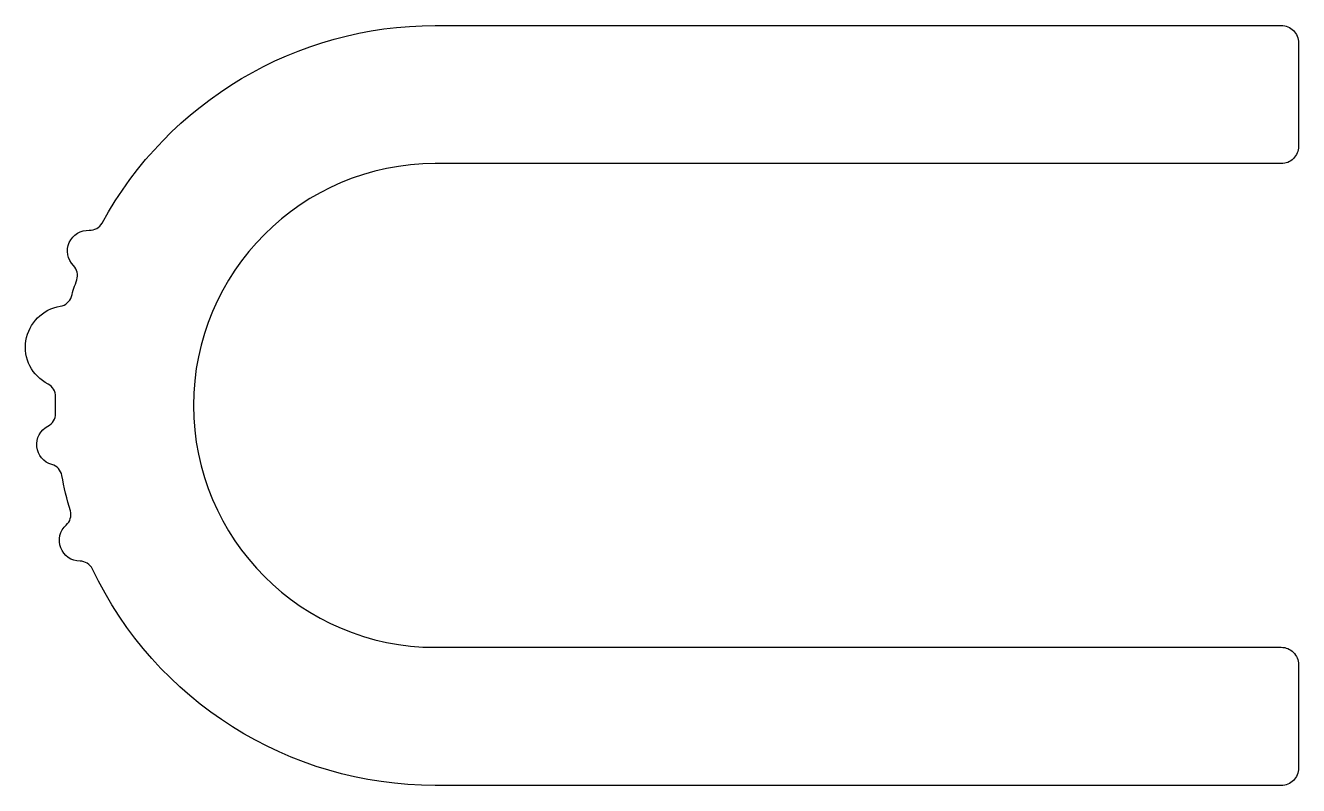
# Model space of a CAD drawing. Extents: x 495.6 to 514, y 644.3 to 655.3.
import ezdxf

# ---------------------------------------------------------------- set-up
doc = ezdxf.new("R2010")
doc.units = 0
doc.layers.get('0').update_dxf_attribs({"linetype": 'CONTINUOUS'})

msp = doc.modelspace()

# ---------------------------------------------------------------- linework, layer by layer
at = {"color": 7}
msp.add_lwpolyline([(496.114, 648.776, 0.287206), (495.971, 648.932, -0.684562), (495.913, 649.488, 0.287206), (496.022, 649.67, -0.011099), (496.022, 649.915, 0.287667), (495.914, 650.097, -0.724675), (496.092, 651.224, 0.287667), (496.252, 651.364, -0.01154), (496.33, 651.605, 0.287206), (496.283, 651.812, -0.684562), (496.511, 652.323, 0.287206), (496.696, 652.427, -0.274099), (501.521, 655.287), (513.771, 655.287, -0.414214), (514.021, 655.037), (514.021, 653.537, -0.414214), (513.771, 653.287), (501.521, 653.287, 1), (501.521, 646.287), (513.771, 646.287, -0.414214), (514.021, 646.037), (514.021, 644.537, -0.414214), (513.771, 644.287), (501.521, 644.287, -0.289146), (496.556, 647.42, 0.287206), (496.377, 647.534, -0.684562), (496.178, 648.057, 0.287206), (496.237, 648.261, -0.02408)], format="xyb", close=True, dxfattribs=at)

doc.saveas('drawing.dxf')
